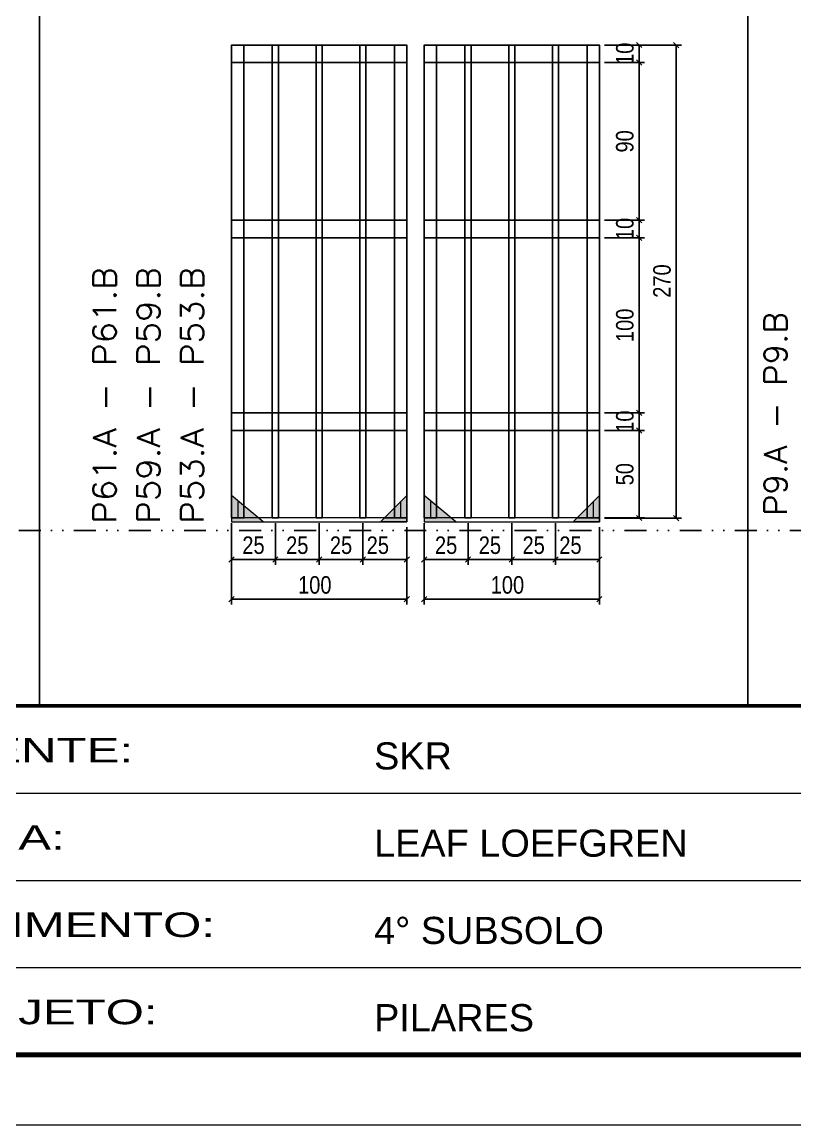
# Model space of a CAD drawing. Header units: millimetres. Extents: x 13777 to 27878, y -21631 to 6985.
# Drawn here: x 14911 to 15353, y -8997 to -8367 of the extents above; entities that cross this region are included whole.
import ezdxf

# ---------------------------------------------------------------- set-up
doc = ezdxf.new("R2010")
doc.units = ezdxf.units.MM
for name, pattern in [('CONTINUO', [0]), ('DASHED', [0.75, 0.5, -0.25]), ('DIVIDE2', [0.625, 0.25, -0.125, 0, -0.125, 0, -0.125]), ('HIDDEN', [0.375, 0.25, -0.125])]:
    doc.linetypes.add(name, pattern=pattern)
for name, color, linetype in [('COTA', 241, 'Continuous'), ('Nível', 160, 'Continuous'), ('SARR_2.2x10', 60, 'Continuous'), ('SARR_3.5x7', 81, 'Continuous'), ('SARR_7x7', 40, 'Continuous'), ('Texto Nível', 251, 'Continuous')]:
    doc.layers.add(name, color=color, linetype=linetype)
for name, color, linetype, lineweight in [('Folhas', 255, 'Continuous', 9), ('Madeira', 126, 'Continuous', 18), ('Sarr 2.2x7', 40, 'Continuous', 9), ('SARRAFO DE PRESSAO', 251, 'DASHED', 9), ('Texto Seção', 7, 'Continuous', 15)]:
    doc.layers.add(name, color=color, linetype=linetype, lineweight=lineweight)
doc.styles.add('ARIAL', font='arial.ttf')
doc.styles.add('COTA TECNICA', font='techl___.ttf', dxfattribs={"height": 10})
doc.styles.add('REGUA-120', font='ROMANS.shx', dxfattribs={"height": 15})
doc.styles.add('Tecnologia', font='')
doc.styles.get('Tecnologia').set_extended_font_data('Forgotten Futurist')
doc.dimstyles.new('PAINEL', dxfattribs={"dimtxt": 10, "dimasz": 3, "dimexe": 3, "dimexo": 3, "dimgap": 3, "dimtad": 1, "dimdec": 1, "dimzin": 12, "dimdsep": 46, "dimtxsty": 'COTA TECNICA', "dimblk1": 'OBLIQUE', "dimblk2": 'OBLIQUE', "dimsah": 1, "dimcen": 0.9, "dimclrd": 4, "dimclre": 4, "dimclrt": 240, "dimadec": 1, "dimazin": 3, "dimtfac": 1, "dimtdec": 1, "dimtmove": 0, "dimatfit": 3, "dimfxl": 1, "dimtolj": 1, "dimtzin": 12, "dimarcsym": 0})

# ---------------------------------------------------------------- blocks, each defined once
blk = doc.blocks.new('9999999999')
at = {"color": 30, "linetype": 'CONTINUO'}
for p, q in [((98564.56, 34379.64), (99583.98, 34379.64)), ((98564.56, 34329.83), (99487.98, 34329.83)), ((98564.56, 34280.02), (99487.98, 34280.02))]:
    blk.add_line(p, q, dxfattribs=at)
at = {"color": 30, "linetype": 'CONTINUO', "const_width": 2}
blk.add_lwpolyline([(99583.98, 34230.21), (99583.98, 34414.45, 0.414214), (99568.98, 34429.45), (98228.98, 34429.45, 0.414214), (98213.98, 34414.45), (98213.98, 34245.21, 0.414214), (98228.98, 34230.21), (99583.98, 34230.21)], format="xyb", dxfattribs=at)
at = {"layer": 'Folhas'}
blk.add_lwpolyline([(98138.98, 34190.21), (99623.98, 34190.21), (99623.98, 35240.21), (98138.98, 35240.21)], close=True, dxfattribs=at)
at = {"layer": 'Folhas', "color": 30, "const_width": 3}
blk.add_lwpolyline([(98213.98, 34230.21), (99583.98, 34230.21), (99583.98, 35200.21), (98213.98, 35200.21)], close=True, dxfattribs=at)
at = {"color": 7, "linetype": 'Continuous', "ltscale": 5, "style": 'ARIAL'}
for s, height, p in [('SKR', 15.483, (98837.68, 34393.13)), ('LEAF LOEFGREN', 15.4829, (98837.68, 34343.32)), ('4° SUBSOLO', 15.483, (98837.68, 34293.51)), ('PILARES', 15.483, (98837.68, 34243.7))]:
    blk.add_text(s, height=height, dxfattribs=at).set_placement(p)
at = {"layer": 'Folhas', "color": 7, "style": 'Tecnologia', "width": 1.5}
for s, p in [('CLIENTE:', (98573.65, 34397.17)), ('OBRA:', (98573.65, 34347.31)), ('PAVIMENTO:', (98573.65, 34297.5)), ('PROJETO:', (98573.65, 34247.69))]:
    blk.add_text(s, height=14, dxfattribs=at).set_placement(p)
blk = doc.blocks.new('_Oblique')
at = {"color": 0, "linetype": 'ByBlock', "lineweight": -2}
blk.add_line((-0.5, -0.5), (0.5, 0.5), dxfattribs=at)
blk = doc.blocks.new('*D2217')
at = {"layer": 'COTA', "color": 4, "lineweight": -2, "transparency": 16777216}
for p, q in [((15140.81, -8668.47), (15140.81, -8699.64)), ((15240.81, -8668.47), (15240.81, -8699.64)), ((15240.81, -8696.64), (15140.81, -8696.64))]:
    blk.add_line(p, q, dxfattribs=at)
at = {"layer": 'Defpoints', "color": 0, "transparency": 16777216}
for p in [(15140.81, -8665.47), (15240.81, -8665.47), (15140.81, -8696.64)]:
    blk.add_point(p, dxfattribs=at)
at = {"layer": 'COTA', "color": 4, "lineweight": -2, "transparency": 16777216, "xscale": 3, "yscale": 3, "zscale": 3, "rotation": 180}
blk.add_blockref('_Oblique', (15140.81, -8696.64), dxfattribs=at)
at = {"layer": 'COTA', "color": 4, "lineweight": -2, "transparency": 16777216, "xscale": 3, "yscale": 3, "zscale": 3}
blk.add_blockref('_Oblique', (15240.81, -8696.64), dxfattribs=at)
at = {"layer": 'COTA', "color": 240, "transparency": 16777216, "insert": (15188.31, -8688.54), "char_height": 10, "attachment_point": 5, "style": 'COTA TECNICA'}
blk.add_mtext('\\A1;100', dxfattribs=at)
blk = doc.blocks.new('*D2218')
at = {"layer": 'COTA', "color": 4, "lineweight": -2, "transparency": 16777216}
for p, q in [((15140.81, -8653.27), (15140.81, -8676.97)), ((15165.81, -8653.27), (15165.81, -8676.97)), ((15165.81, -8673.97), (15140.81, -8673.97))]:
    blk.add_line(p, q, dxfattribs=at)
at = {"layer": 'Defpoints', "color": 0, "transparency": 16777216}
for p in [(15140.81, -8650.27), (15165.81, -8650.27), (15140.81, -8673.97)]:
    blk.add_point(p, dxfattribs=at)
at = {"layer": 'COTA', "color": 4, "lineweight": -2, "transparency": 16777216, "xscale": 3, "yscale": 3, "zscale": 3, "rotation": 180}
blk.add_blockref('_Oblique', (15140.81, -8673.97), dxfattribs=at)
at = {"layer": 'COTA', "color": 4, "lineweight": -2, "transparency": 16777216, "xscale": 3, "yscale": 3, "zscale": 3}
blk.add_blockref('_Oblique', (15165.81, -8673.97), dxfattribs=at)
at = {"layer": 'COTA', "color": 240, "transparency": 16777216, "insert": (15153.31, -8665.86), "char_height": 10, "attachment_point": 5, "style": 'COTA TECNICA'}
blk.add_mtext('\\A1;25', dxfattribs=at)
blk = doc.blocks.new('*D2219')
at = {"layer": 'COTA', "color": 4, "lineweight": -2, "transparency": 16777216}
for p, q in [((15215.81, -8653.27), (15215.81, -8676.97)), ((15240.81, -8655.47), (15240.81, -8676.97)), ((15215.81, -8673.97), (15240.81, -8673.97))]:
    blk.add_line(p, q, dxfattribs=at)
at = {"layer": 'Defpoints', "color": 0, "transparency": 16777216}
for p in [(15215.81, -8650.27), (15240.81, -8652.47), (15240.81, -8673.97)]:
    blk.add_point(p, dxfattribs=at)
at = {"layer": 'COTA', "color": 4, "lineweight": -2, "transparency": 16777216, "xscale": 3, "yscale": 3, "zscale": 3, "rotation": 180}
blk.add_blockref('_Oblique', (15215.81, -8673.97), dxfattribs=at)
at = {"layer": 'COTA', "color": 4, "lineweight": -2, "transparency": 16777216, "xscale": 3, "yscale": 3, "zscale": 3}
blk.add_blockref('_Oblique', (15240.81, -8673.97), dxfattribs=at)
at = {"layer": 'COTA', "color": 240, "transparency": 16777216, "insert": (15224.31, -8665.86), "char_height": 10, "attachment_point": 5, "style": 'COTA TECNICA'}
blk.add_mtext('\\A1;25', dxfattribs=at)
blk = doc.blocks.new('*D2220')
at = {"layer": 'COTA', "color": 4, "lineweight": -2, "transparency": 16777216}
for p, q in [((15165.81, -8653.27), (15165.81, -8676.97)), ((15190.81, -8653.27), (15190.81, -8676.97)), ((15165.81, -8673.97), (15190.81, -8673.97))]:
    blk.add_line(p, q, dxfattribs=at)
at = {"layer": 'Defpoints', "color": 0, "transparency": 16777216}
for p in [(15165.81, -8650.27), (15190.81, -8650.27), (15190.81, -8673.97)]:
    blk.add_point(p, dxfattribs=at)
at = {"layer": 'COTA', "color": 4, "lineweight": -2, "transparency": 16777216, "xscale": 3, "yscale": 3, "zscale": 3, "rotation": 180}
blk.add_blockref('_Oblique', (15165.81, -8673.97), dxfattribs=at)
at = {"layer": 'COTA', "color": 4, "lineweight": -2, "transparency": 16777216, "xscale": 3, "yscale": 3, "zscale": 3}
blk.add_blockref('_Oblique', (15190.81, -8673.97), dxfattribs=at)
at = {"layer": 'COTA', "color": 240, "transparency": 16777216, "insert": (15178.31, -8665.86), "char_height": 10, "attachment_point": 5, "style": 'COTA TECNICA'}
blk.add_mtext('\\A1;25', dxfattribs=at)
blk = doc.blocks.new('*D2221')
at = {"layer": 'COTA', "color": 4, "lineweight": -2, "transparency": 16777216}
for p, q in [((15243.81, -8600.27), (15266.51, -8600.27)), ((15263.51, -8650.27), (15263.51, -8600.27)), ((15243.81, -8650.27), (15266.51, -8650.27))]:
    blk.add_line(p, q, dxfattribs=at)
at = {"layer": 'Defpoints', "color": 0, "transparency": 16777216}
for p in [(15240.81, -8600.27), (15263.51, -8600.27), (15240.81, -8650.27)]:
    blk.add_point(p, dxfattribs=at)
at = {"layer": 'COTA', "color": 4, "lineweight": -2, "transparency": 16777216, "xscale": 3, "yscale": 3, "zscale": 3}
for p, rotation in [((15263.51, -8600.27), 90), ((15263.51, -8650.27), 270)]:
    blk.add_blockref('_Oblique', p, dxfattribs=dict(at, rotation=rotation))
at = {"layer": 'COTA', "color": 240, "transparency": 16777216, "insert": (15255.4, -8625.27), "char_height": 10, "attachment_point": 5, "rotation": 90, "style": 'COTA TECNICA'}
blk.add_mtext('\\A1;50', dxfattribs=at)
blk = doc.blocks.new('*D2222')
at = {"layer": 'COTA', "color": 4, "lineweight": -2, "transparency": 16777216}
for p, q in [((15190.81, -8653.27), (15190.81, -8676.97)), ((15215.81, -8653.27), (15215.81, -8676.97)), ((15190.81, -8673.97), (15215.81, -8673.97))]:
    blk.add_line(p, q, dxfattribs=at)
at = {"layer": 'Defpoints', "color": 0, "transparency": 16777216}
for p in [(15190.81, -8650.27), (15215.81, -8650.27), (15215.81, -8673.97)]:
    blk.add_point(p, dxfattribs=at)
at = {"layer": 'COTA', "color": 4, "lineweight": -2, "transparency": 16777216, "xscale": 3, "yscale": 3, "zscale": 3, "rotation": 180}
blk.add_blockref('_Oblique', (15190.81, -8673.97), dxfattribs=at)
at = {"layer": 'COTA', "color": 4, "lineweight": -2, "transparency": 16777216, "xscale": 3, "yscale": 3, "zscale": 3}
blk.add_blockref('_Oblique', (15215.81, -8673.97), dxfattribs=at)
at = {"layer": 'COTA', "color": 240, "transparency": 16777216, "insert": (15203.31, -8665.86), "char_height": 10, "attachment_point": 5, "style": 'COTA TECNICA'}
blk.add_mtext('\\A1;25', dxfattribs=at)
blk = doc.blocks.new('*D2223')
at = {"layer": 'COTA', "color": 4, "lineweight": -2, "transparency": 16777216}
for p, q in [((15243.81, -8590.27), (15266.51, -8590.27)), ((15263.51, -8600.27), (15263.51, -8590.27)), ((15243.81, -8600.27), (15266.51, -8600.27))]:
    blk.add_line(p, q, dxfattribs=at)
at = {"layer": 'Defpoints', "color": 0, "transparency": 16777216}
for p in [(15240.81, -8590.27), (15263.51, -8590.27), (15240.81, -8600.27)]:
    blk.add_point(p, dxfattribs=at)
at = {"layer": 'COTA', "color": 4, "lineweight": -2, "transparency": 16777216, "xscale": 3, "yscale": 3, "zscale": 3}
for p, rotation in [((15263.51, -8590.27), 90), ((15263.51, -8600.27), 270)]:
    blk.add_blockref('_Oblique', p, dxfattribs=dict(at, rotation=rotation))
at = {"layer": 'COTA', "color": 240, "transparency": 16777216, "insert": (15255.41, -8595.27), "char_height": 10, "attachment_point": 5, "rotation": 90, "style": 'COTA TECNICA'}
blk.add_mtext('\\A1;10', dxfattribs=at)
blk = doc.blocks.new('*D2224')
at = {"layer": 'COTA', "color": 4, "lineweight": -2, "transparency": 16777216}
for p, q in [((15243.81, -8490.27), (15266.51, -8490.27)), ((15263.51, -8590.27), (15263.51, -8490.27)), ((15243.81, -8590.27), (15266.51, -8590.27))]:
    blk.add_line(p, q, dxfattribs=at)
at = {"layer": 'Defpoints', "color": 0, "transparency": 16777216}
for p in [(15240.81, -8490.27), (15263.51, -8490.27), (15240.81, -8590.27)]:
    blk.add_point(p, dxfattribs=at)
at = {"layer": 'COTA', "color": 4, "lineweight": -2, "transparency": 16777216, "xscale": 3, "yscale": 3, "zscale": 3}
for p, rotation in [((15263.51, -8490.27), 90), ((15263.51, -8590.27), 270)]:
    blk.add_blockref('_Oblique', p, dxfattribs=dict(at, rotation=rotation))
at = {"layer": 'COTA', "color": 240, "transparency": 16777216, "insert": (15255.41, -8540.27), "char_height": 10, "attachment_point": 5, "rotation": 90, "style": 'COTA TECNICA'}
blk.add_mtext('\\A1;100', dxfattribs=at)
blk = doc.blocks.new('*D2225')
at = {"layer": 'COTA', "color": 4, "lineweight": -2, "transparency": 16777216}
for p, q in [((15243.81, -8480.27), (15266.51, -8480.27)), ((15263.51, -8490.27), (15263.51, -8480.27)), ((15243.81, -8490.27), (15266.51, -8490.27))]:
    blk.add_line(p, q, dxfattribs=at)
at = {"layer": 'Defpoints', "color": 0, "transparency": 16777216}
for p in [(15240.81, -8480.27), (15263.51, -8480.27), (15240.81, -8490.27)]:
    blk.add_point(p, dxfattribs=at)
at = {"layer": 'COTA', "color": 4, "lineweight": -2, "transparency": 16777216, "xscale": 3, "yscale": 3, "zscale": 3}
for p, rotation in [((15263.51, -8480.27), 90), ((15263.51, -8490.27), 270)]:
    blk.add_blockref('_Oblique', p, dxfattribs=dict(at, rotation=rotation))
at = {"layer": 'COTA', "color": 240, "transparency": 16777216, "insert": (15255.41, -8485.27), "char_height": 10, "attachment_point": 5, "rotation": 90, "style": 'COTA TECNICA'}
blk.add_mtext('\\A1;10', dxfattribs=at)
blk = doc.blocks.new('*D2226')
at = {"layer": 'COTA', "color": 4, "lineweight": -2, "transparency": 16777216}
for p, q in [((15243.81, -8390.27), (15266.51, -8390.27)), ((15263.51, -8480.27), (15263.51, -8390.27)), ((15243.81, -8480.27), (15266.51, -8480.27))]:
    blk.add_line(p, q, dxfattribs=at)
at = {"layer": 'Defpoints', "color": 0, "transparency": 16777216}
for p in [(15240.81, -8390.27), (15263.51, -8390.27), (15240.81, -8480.27)]:
    blk.add_point(p, dxfattribs=at)
at = {"layer": 'COTA', "color": 4, "lineweight": -2, "transparency": 16777216, "xscale": 3, "yscale": 3, "zscale": 3}
for p, rotation in [((15263.51, -8390.27), 90), ((15263.51, -8480.27), 270)]:
    blk.add_blockref('_Oblique', p, dxfattribs=dict(at, rotation=rotation))
at = {"layer": 'COTA', "color": 240, "transparency": 16777216, "insert": (15255.38, -8435.27), "char_height": 10, "attachment_point": 5, "rotation": 90, "style": 'COTA TECNICA'}
blk.add_mtext('\\A1;90', dxfattribs=at)
blk = doc.blocks.new('*D2227')
at = {"layer": 'COTA', "color": 4, "lineweight": -2, "transparency": 16777216}
for p, q in [((15243.81, -8380.27), (15266.51, -8380.27)), ((15263.51, -8390.27), (15263.51, -8380.27)), ((15243.81, -8390.27), (15266.51, -8390.27))]:
    blk.add_line(p, q, dxfattribs=at)
at = {"layer": 'Defpoints', "color": 0, "transparency": 16777216}
for p in [(15240.81, -8380.27), (15263.51, -8380.27), (15240.81, -8390.27)]:
    blk.add_point(p, dxfattribs=at)
at = {"layer": 'COTA', "color": 4, "lineweight": -2, "transparency": 16777216, "xscale": 3, "yscale": 3, "zscale": 3}
for p, rotation in [((15263.51, -8380.27), 90), ((15263.51, -8390.27), 270)]:
    blk.add_blockref('_Oblique', p, dxfattribs=dict(at, rotation=rotation))
at = {"layer": 'COTA', "color": 240, "transparency": 16777216, "insert": (15255.41, -8385.27), "char_height": 10, "attachment_point": 5, "rotation": 90, "style": 'COTA TECNICA'}
blk.add_mtext('\\A1;10', dxfattribs=at)
blk = doc.blocks.new('*D2228')
at = {"layer": 'COTA', "color": 4, "lineweight": -2, "transparency": 16777216}
for p, q in [((15243.81, -8380.3), (15287.73, -8380.3)), ((15284.73, -8650.3), (15284.73, -8380.3)), ((15243.81, -8650.3), (15287.73, -8650.3))]:
    blk.add_line(p, q, dxfattribs=at)
at = {"layer": 'Defpoints', "color": 0, "transparency": 16777216}
for p in [(15240.81, -8380.3), (15284.73, -8380.3), (15240.81, -8650.3)]:
    blk.add_point(p, dxfattribs=at)
at = {"layer": 'COTA', "color": 4, "lineweight": -2, "transparency": 16777216, "xscale": 3, "yscale": 3, "zscale": 3}
for p, rotation in [((15284.73, -8380.3), 90), ((15284.73, -8650.3), 270)]:
    blk.add_blockref('_Oblique', p, dxfattribs=dict(at, rotation=rotation))
at = {"layer": 'COTA', "color": 240, "transparency": 16777216, "insert": (15276.63, -8515), "char_height": 10, "attachment_point": 5, "rotation": 90, "style": 'COTA TECNICA'}
blk.add_mtext('\\A1;270', dxfattribs=at)
blk = doc.blocks.new('*D2229')
at = {"layer": 'COTA', "color": 4, "lineweight": -2, "transparency": 16777216}
for p, q in [((15030.81, -8668.47), (15030.81, -8699.64)), ((15130.81, -8668.47), (15130.81, -8699.64)), ((15130.81, -8696.64), (15030.81, -8696.64))]:
    blk.add_line(p, q, dxfattribs=at)
at = {"layer": 'Defpoints', "color": 0, "transparency": 16777216}
for p in [(15030.81, -8665.47), (15130.81, -8665.47), (15030.81, -8696.64)]:
    blk.add_point(p, dxfattribs=at)
at = {"layer": 'COTA', "color": 4, "lineweight": -2, "transparency": 16777216, "xscale": 3, "yscale": 3, "zscale": 3, "rotation": 180}
blk.add_blockref('_Oblique', (15030.81, -8696.64), dxfattribs=at)
at = {"layer": 'COTA', "color": 4, "lineweight": -2, "transparency": 16777216, "xscale": 3, "yscale": 3, "zscale": 3}
blk.add_blockref('_Oblique', (15130.81, -8696.64), dxfattribs=at)
at = {"layer": 'COTA', "color": 240, "transparency": 16777216, "insert": (15078.31, -8688.54), "char_height": 10, "attachment_point": 5, "style": 'COTA TECNICA'}
blk.add_mtext('\\A1;100', dxfattribs=at)
blk = doc.blocks.new('*D2230')
at = {"layer": 'COTA', "color": 4, "lineweight": -2, "transparency": 16777216}
for p, q in [((15030.81, -8653.27), (15030.81, -8676.97)), ((15055.81, -8653.27), (15055.81, -8676.97)), ((15055.81, -8673.97), (15030.81, -8673.97))]:
    blk.add_line(p, q, dxfattribs=at)
at = {"layer": 'Defpoints', "color": 0, "transparency": 16777216}
for p in [(15030.81, -8650.27), (15055.81, -8650.27), (15030.81, -8673.97)]:
    blk.add_point(p, dxfattribs=at)
at = {"layer": 'COTA', "color": 4, "lineweight": -2, "transparency": 16777216, "xscale": 3, "yscale": 3, "zscale": 3, "rotation": 180}
blk.add_blockref('_Oblique', (15030.81, -8673.97), dxfattribs=at)
at = {"layer": 'COTA', "color": 4, "lineweight": -2, "transparency": 16777216, "xscale": 3, "yscale": 3, "zscale": 3}
blk.add_blockref('_Oblique', (15055.81, -8673.97), dxfattribs=at)
at = {"layer": 'COTA', "color": 240, "transparency": 16777216, "insert": (15043.31, -8665.86), "char_height": 10, "attachment_point": 5, "style": 'COTA TECNICA'}
blk.add_mtext('\\A1;25', dxfattribs=at)
blk = doc.blocks.new('*D2231')
at = {"layer": 'COTA', "color": 4, "lineweight": -2, "transparency": 16777216}
for p, q in [((15105.81, -8653.27), (15105.81, -8676.97)), ((15130.81, -8655.47), (15130.81, -8676.97)), ((15105.81, -8673.97), (15130.81, -8673.97))]:
    blk.add_line(p, q, dxfattribs=at)
at = {"layer": 'Defpoints', "color": 0, "transparency": 16777216}
for p in [(15105.81, -8650.27), (15130.81, -8652.47), (15130.81, -8673.97)]:
    blk.add_point(p, dxfattribs=at)
at = {"layer": 'COTA', "color": 4, "lineweight": -2, "transparency": 16777216, "xscale": 3, "yscale": 3, "zscale": 3, "rotation": 180}
blk.add_blockref('_Oblique', (15105.81, -8673.97), dxfattribs=at)
at = {"layer": 'COTA', "color": 4, "lineweight": -2, "transparency": 16777216, "xscale": 3, "yscale": 3, "zscale": 3}
blk.add_blockref('_Oblique', (15130.81, -8673.97), dxfattribs=at)
at = {"layer": 'COTA', "color": 240, "transparency": 16777216, "insert": (15114.31, -8665.86), "char_height": 10, "attachment_point": 5, "style": 'COTA TECNICA'}
blk.add_mtext('\\A1;25', dxfattribs=at)
blk = doc.blocks.new('*D2232')
at = {"layer": 'COTA', "color": 4, "lineweight": -2, "transparency": 16777216}
for p, q in [((15055.81, -8653.27), (15055.81, -8676.97)), ((15080.81, -8653.27), (15080.81, -8676.97)), ((15055.81, -8673.97), (15080.81, -8673.97))]:
    blk.add_line(p, q, dxfattribs=at)
at = {"layer": 'Defpoints', "color": 0, "transparency": 16777216}
for p in [(15055.81, -8650.27), (15080.81, -8650.27), (15080.81, -8673.97)]:
    blk.add_point(p, dxfattribs=at)
at = {"layer": 'COTA', "color": 4, "lineweight": -2, "transparency": 16777216, "xscale": 3, "yscale": 3, "zscale": 3, "rotation": 180}
blk.add_blockref('_Oblique', (15055.81, -8673.97), dxfattribs=at)
at = {"layer": 'COTA', "color": 4, "lineweight": -2, "transparency": 16777216, "xscale": 3, "yscale": 3, "zscale": 3}
blk.add_blockref('_Oblique', (15080.81, -8673.97), dxfattribs=at)
at = {"layer": 'COTA', "color": 240, "transparency": 16777216, "insert": (15068.31, -8665.86), "char_height": 10, "attachment_point": 5, "style": 'COTA TECNICA'}
blk.add_mtext('\\A1;25', dxfattribs=at)
blk = doc.blocks.new('*D2233')
at = {"layer": 'COTA', "color": 4, "lineweight": -2, "transparency": 16777216}
for p, q in [((15080.81, -8653.27), (15080.81, -8676.97)), ((15105.81, -8653.27), (15105.81, -8676.97)), ((15080.81, -8673.97), (15105.81, -8673.97))]:
    blk.add_line(p, q, dxfattribs=at)
at = {"layer": 'Defpoints', "color": 0, "transparency": 16777216}
for p in [(15080.81, -8650.27), (15105.81, -8650.27), (15105.81, -8673.97)]:
    blk.add_point(p, dxfattribs=at)
at = {"layer": 'COTA', "color": 4, "lineweight": -2, "transparency": 16777216, "xscale": 3, "yscale": 3, "zscale": 3, "rotation": 180}
blk.add_blockref('_Oblique', (15080.81, -8673.97), dxfattribs=at)
at = {"layer": 'COTA', "color": 4, "lineweight": -2, "transparency": 16777216, "xscale": 3, "yscale": 3, "zscale": 3}
blk.add_blockref('_Oblique', (15105.81, -8673.97), dxfattribs=at)
at = {"layer": 'COTA', "color": 240, "transparency": 16777216, "insert": (15093.31, -8665.86), "char_height": 10, "attachment_point": 5, "style": 'COTA TECNICA'}
blk.add_mtext('\\A1;25', dxfattribs=at)

msp = doc.modelspace()

# ---------------------------------------------------------------- hatches: boundary and pattern name
at = {"layer": 'Madeira'}
h = msp.add_hatch(color=252, dxfattribs=at)
h.dxf.hatch_style = 2
h.paths.add_polyline_path([(15030.81, -8637.47), (15030.81, -8652.47), (15048.81, -8652.47)])
h = msp.add_hatch(color=252, dxfattribs=at)
h.dxf.hatch_style = 2
h.paths.add_polyline_path([(15130.81, -8637.47), (15130.81, -8652.47), (15115.81, -8652.47)])
h = msp.add_hatch(color=252, dxfattribs=at)
h.dxf.hatch_style = 2
h.paths.add_polyline_path([(15140.81, -8637.47), (15140.81, -8652.47), (15158.81, -8652.47)])
h = msp.add_hatch(color=252, dxfattribs=at)
h.dxf.hatch_style = 2
h.paths.add_polyline_path([(15240.81, -8637.47), (15240.81, -8652.47), (15225.81, -8652.47)])

# ---------------------------------------------------------------- linework, layer by layer
at = {"layer": 'Madeira', "color": 1, "linetype": 'HIDDEN'}
for p, q in [((15034.31, -8640.97), (15034.31, -8650.27)), ((15034.31, -8640.97), (15034.31, -8650.27)), ((15127.31, -8640.97), (15127.31, -8650.27)), ((15127.31, -8640.97), (15127.31, -8650.27)), ((15144.31, -8640.97), (15144.31, -8650.27)), ((15144.31, -8640.97), (15144.31, -8650.27)), ((15237.31, -8640.97), (15237.31, -8650.27)), ((15237.31, -8640.97), (15237.31, -8650.27)), ((15040.65, -8650.27), (15030.81, -8650.27)), ((15040.65, -8650.27), (15030.81, -8650.27)), ((15046.61, -8650.27), (15030.81, -8650.27)), ((15037.81, -8644.47), (15037.81, -8650.27)), ((15118.01, -8650.27), (15130.81, -8650.27)), ((15120.98, -8650.27), (15130.81, -8650.27)), ((15120.98, -8650.27), (15130.81, -8650.27)), ((15150.65, -8650.27), (15140.81, -8650.27)), ((15150.65, -8650.27), (15140.81, -8650.27)), ((15156.61, -8650.27), (15140.81, -8650.27)), ((15147.81, -8644.47), (15147.81, -8650.27)), ((15228.01, -8650.27), (15240.81, -8650.27)), ((15230.98, -8650.27), (15240.81, -8650.27)), ((15230.98, -8650.27), (15240.81, -8650.27))]:
    msp.add_line(p, q, dxfattribs=at)
at = {"layer": 'Madeira'}
for p, q in [((15030.81, -8650.27), (15030.81, -8652.47)), ((15030.81, -8650.27), (15030.81, -8652.47)), ((15030.81, -8650.27), (15030.81, -8652.47)), ((15140.81, -8650.27), (15140.81, -8652.47)), ((15140.81, -8650.27), (15140.81, -8652.47)), ((15140.81, -8650.27), (15140.81, -8652.47))]:
    msp.add_line(p, q, dxfattribs=at)
at = {"layer": 'Madeira', "color": 0}
for points in [[(15030.81, -8637.47), (15030.81, -8652.47), (15048.81, -8652.47), (15030.81, -8637.47)], [(15130.81, -8637.47), (15130.81, -8652.47), (15115.81, -8652.47), (15130.81, -8637.47)], [(15140.81, -8637.47), (15140.81, -8652.47), (15158.81, -8652.47), (15140.81, -8637.47)], [(15240.81, -8637.47), (15240.81, -8652.47), (15225.81, -8652.47), (15240.81, -8637.47)]]:
    msp.add_lwpolyline(points, dxfattribs=at)
at = {"layer": 'Nível', "color": 4, "linetype": 'DIVIDE2', "ltscale": 50}
msp.add_line((13777.11, -8657.47), (21531.15, -8657.47), dxfattribs=at)
at = {"layer": 'Sarr 2.2x7'}
for points in [[(15130.81, -8650.27), (15030.81, -8650.27), (15030.81, -8652.47), (15130.81, -8652.47)], [(15240.81, -8650.27), (15140.81, -8650.27), (15140.81, -8652.47), (15240.81, -8652.47)]]:
    msp.add_lwpolyline(points, close=True, dxfattribs=at)
at = {"layer": 'SARR_2.2x10'}
for points in [[(15030.81, -8380.3), (15130.81, -8380.3), (15130.81, -8390.3), (15030.81, -8390.3)], [(15140.81, -8380.3), (15240.81, -8380.3), (15240.81, -8390.3), (15140.81, -8390.3)], [(15030.81, -8480.3), (15130.81, -8480.3), (15130.81, -8490.3), (15030.81, -8490.3)], [(15140.81, -8480.3), (15240.81, -8480.3), (15240.81, -8490.3), (15140.81, -8490.3)], [(15030.81, -8590.3), (15130.81, -8590.3), (15130.81, -8600.3), (15030.81, -8600.3)], [(15140.81, -8590.3), (15240.81, -8590.3), (15240.81, -8600.3), (15140.81, -8600.3)]]:
    msp.add_lwpolyline(points, close=True, dxfattribs=at)
at = {"layer": 'SARR_3.5x7'}
for p, q in [((15054.06, -8650.27), (15054.06, -8380.3)), ((15054.06, -8380.3), (15055.81, -8380.3)), ((15057.56, -8380.3), (15055.81, -8380.3)), ((15057.56, -8650.27), (15057.56, -8380.3)), ((15079.06, -8650.27), (15079.06, -8380.3)), ((15079.06, -8380.3), (15080.81, -8380.3)), ((15082.56, -8380.3), (15080.81, -8380.3)), ((15082.56, -8650.27), (15082.56, -8380.3)), ((15104.06, -8650.27), (15104.06, -8380.3)), ((15104.06, -8380.3), (15105.81, -8380.3)), ((15107.56, -8380.3), (15105.81, -8380.3)), ((15107.56, -8650.27), (15107.56, -8380.3)), ((15164.06, -8650.27), (15164.06, -8380.3)), ((15164.06, -8380.3), (15165.81, -8380.3)), ((15167.56, -8380.3), (15165.81, -8380.3)), ((15167.56, -8650.27), (15167.56, -8380.3)), ((15189.06, -8650.27), (15189.06, -8380.3)), ((15189.06, -8380.3), (15190.81, -8380.3)), ((15192.56, -8380.3), (15190.81, -8380.3)), ((15192.56, -8650.27), (15192.56, -8380.3)), ((15214.06, -8650.27), (15214.06, -8380.3)), ((15214.06, -8380.3), (15215.81, -8380.3)), ((15217.56, -8380.3), (15215.81, -8380.3)), ((15217.56, -8650.27), (15217.56, -8380.3)), ((15054.06, -8650.27), (15055.81, -8650.27)), ((15057.56, -8650.27), (15055.81, -8650.27)), ((15079.06, -8650.27), (15080.81, -8650.27)), ((15082.56, -8650.27), (15080.81, -8650.27)), ((15104.06, -8650.27), (15105.81, -8650.27)), ((15107.56, -8650.27), (15105.81, -8650.27)), ((15164.06, -8650.27), (15165.81, -8650.27)), ((15167.56, -8650.27), (15165.81, -8650.27)), ((15189.06, -8650.27), (15190.81, -8650.27)), ((15192.56, -8650.27), (15190.81, -8650.27)), ((15214.06, -8650.27), (15215.81, -8650.27)), ((15217.56, -8650.27), (15215.81, -8650.27))]:
    msp.add_line(p, q, dxfattribs=at)
at = {"layer": 'SARR_7x7'}
for points in [[(15030.81, -8650.27), (15037.81, -8650.27), (15037.81, -8380.3), (15030.81, -8380.3)], [(15123.81, -8650.27), (15130.81, -8650.27), (15130.81, -8380.3), (15123.81, -8380.3)], [(15140.81, -8650.27), (15147.81, -8650.27), (15147.81, -8380.3), (15140.81, -8380.3)], [(15233.81, -8650.27), (15240.81, -8650.27), (15240.81, -8380.3), (15233.81, -8380.3)]]:
    msp.add_lwpolyline(points, close=True, dxfattribs=at)
at = {"layer": 'Texto Nível'}
for p, q in [((14921.21, -7986.75), (14921.21, -8757.51)), ((15325.59, -7986.75), (15325.59, -8757.51))]:
    msp.add_line(p, q, dxfattribs=at)

# ---------------------------------------------------------------- block references
at = {"layer": 'SARRAFO DE PRESSAO', "color": 6, "linetype": 'ByBlock'}
msp.add_blockref('9999999999', (-83725.51, -43186.95), dxfattribs=at)

# ---------------------------------------------------------------- texts
at = {"layer": 'Texto Seção', "style": 'REGUA-120'}
for s, width, p in [('P61.A - P61.B', 1.1, (14964.81, -8653.58)), ('P59.A - P59.B', 1.1, (14989.81, -8653.58)), ('P53.A - P53.B', 1.1, (15014.81, -8653.58)), ('P9.A - P9.B', 1.05, (15347.91, -8649.17))]:
    msp.add_text(s, height=13, rotation=90, dxfattribs=dict(at, width=width)).set_placement(p)

# ---------------------------------------------------------------- dimensions: what is measured, and where the dimension line sits
at = {"layer": 'COTA'}
for base, p1, p2, angle, picture, middle in [((15263.51, -8380.27), (15240.81, -8390.27), (15240.81, -8380.27), 90, '*D2227', (15263.51, -8385.27)), ((15284.73, -8380.3), (15240.81, -8650.3), (15240.81, -8380.3), 90, '*D2228', (15284.73, -8515)), ((15263.51, -8480.27), (15240.81, -8490.27), (15240.81, -8480.27), 90, '*D2225', (15263.51, -8485.27)), ((15263.51, -8590.27), (15240.81, -8600.27), (15240.81, -8590.27), 90, '*D2223', (15263.51, -8595.27)), ((15030.81, -8696.64), (15130.81, -8665.47), (15030.81, -8665.47), 180, '*D2229', (15078.31, -8696.64)), ((15140.81, -8696.64), (15240.81, -8665.47), (15140.81, -8665.47), 180, '*D2217', (15188.31, -8696.64))]:
    dim = msp.add_linear_dim(base=base, p1=p1, p2=p2, angle=angle, dimstyle='PAINEL', override={"dimtmove": 1}, dxfattribs=at)
    dim.commit()
    dim.dimension.update_dxf_attribs({"geometry": picture, "text_midpoint": middle, "dimtype": 160})
for base, p1, p2, angle, picture, middle in [((15263.51, -8390.27), (15240.81, -8480.27), (15240.81, -8390.27), 90, '*D2226', (15255.38, -8435.27)), ((15263.51, -8490.27), (15240.81, -8590.27), (15240.81, -8490.27), 90, '*D2224', (15255.41, -8540.27)), ((15263.51, -8600.27), (15240.81, -8650.27), (15240.81, -8600.27), 90, '*D2221', (15255.4, -8625.27)), ((15030.81, -8673.97), (15055.81, -8650.27), (15030.81, -8650.27), 180, '*D2230', (15043.31, -8665.86)), ((15140.81, -8673.97), (15165.81, -8650.27), (15140.81, -8650.27), 180, '*D2218', (15153.31, -8665.86))]:
    dim = msp.add_linear_dim(base=base, p1=p1, p2=p2, angle=angle, dimstyle='PAINEL', override={"dimtmove": 1}, dxfattribs=at)
    dim.commit()
    dim.dimension.update_dxf_attribs({"geometry": picture, "text_midpoint": middle})
for base, p1, p2, picture, middle in [((15080.81, -8673.97), (15055.81, -8650.27), (15080.81, -8650.27), '*D2232', (15068.31, -8665.86)), ((15105.81, -8673.97), (15080.81, -8650.27), (15105.81, -8650.27), '*D2233', (15093.31, -8665.86)), ((15190.81, -8673.97), (15165.81, -8650.27), (15190.81, -8650.27), '*D2220', (15178.31, -8665.86)), ((15215.81, -8673.97), (15190.81, -8650.27), (15215.81, -8650.27), '*D2222', (15203.31, -8665.86))]:
    dim = msp.add_linear_dim(base=base, p1=p1, p2=p2, dimstyle='PAINEL', override={"dimtmove": 1}, dxfattribs=at)
    dim.commit()
    dim.dimension.update_dxf_attribs({"geometry": picture, "text_midpoint": middle})
for base, p1, p2, picture, middle in [((15130.81, -8673.97), (15105.81, -8650.27), (15130.81, -8652.47), '*D2231', (15114.31, -8673.97)), ((15240.81, -8673.97), (15215.81, -8650.27), (15240.81, -8652.47), '*D2219', (15224.31, -8673.97))]:
    dim = msp.add_linear_dim(base=base, p1=p1, p2=p2, dimstyle='PAINEL', override={"dimtmove": 1}, dxfattribs=at)
    dim.commit()
    dim.dimension.update_dxf_attribs({"geometry": picture, "text_midpoint": middle, "dimtype": 160})

doc.saveas('drawing.dxf')
